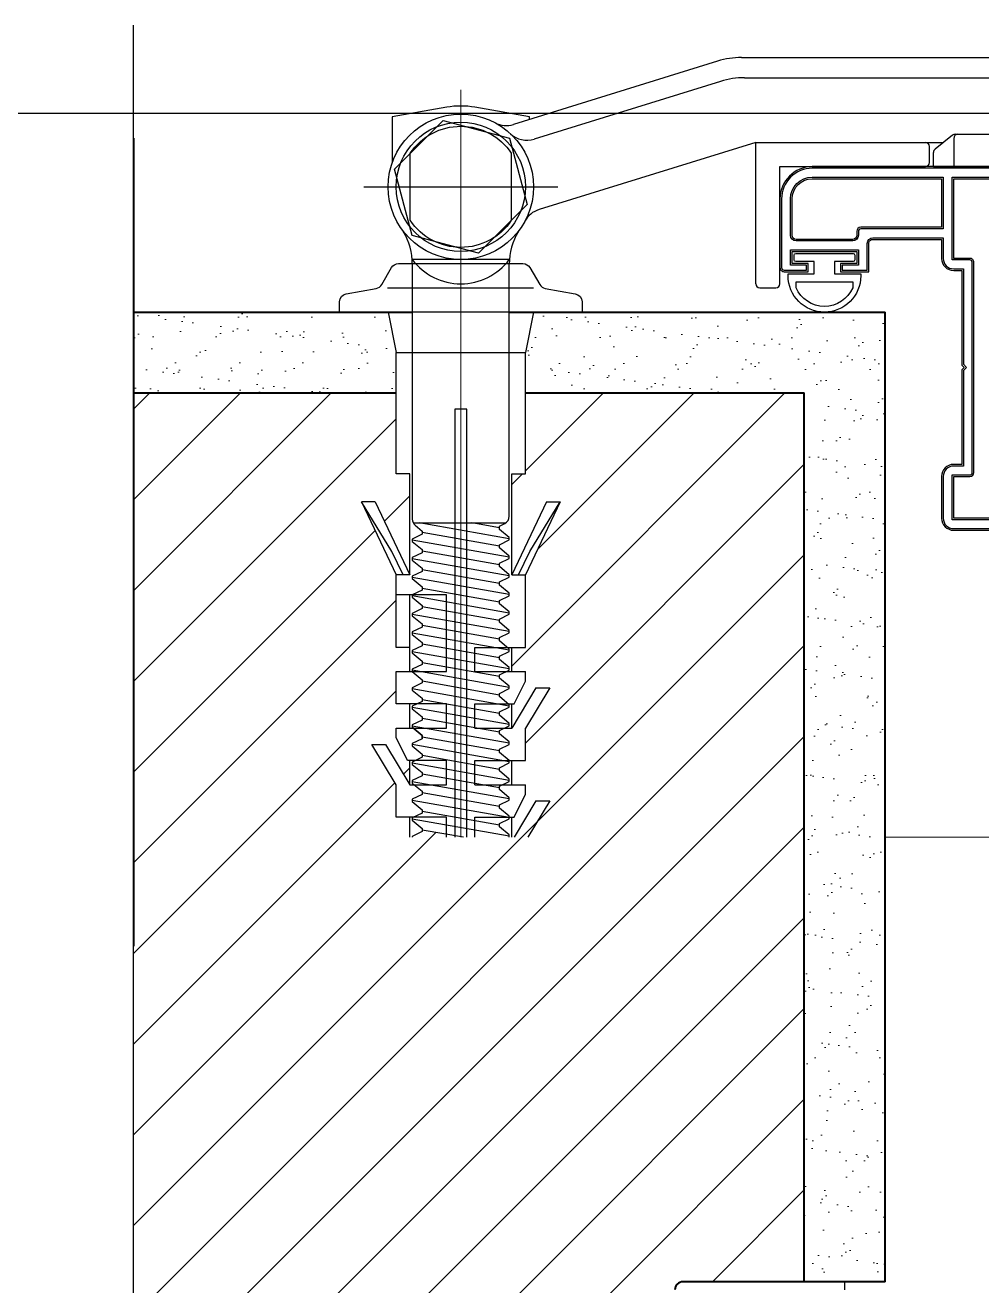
# Model space of a CAD drawing. Header units: millimetres. Extents: x 1251.1 to 1334.1, y 1577.6 to 1641.3.
# Drawn here: x 1303.9722 to 1304.0906, y 1610.6061 to 1610.7621 of the extents above; entities that cross this region are included whole.
import ezdxf

# ---------------------------------------------------------------- set-up
doc = ezdxf.new("R2010")
doc.units = ezdxf.units.MM
doc.linetypes.add('ACAD_ISO02W100', pattern=[15, 12, -3])
doc.linetypes.add('TRATTOPUNTO', pattern=[1, 0.5, -0.25, 0, -0.25])
doc.layers.add('MONTANTI sezioni - windows structure section', color=2, linetype='Continuous')
doc.layers.add('MURATURA', color=140, linetype='Continuous')
for name, color, linetype, lineweight in [('MURATURA sezioni - section wall', 7, 'Continuous', 40), ('PROIEZIONI finissime - fine lines', 251, 'Continuous', 9), ('SEZIONI medie - small section', 2, 'Continuous', 25), ('TRATTEGGIO - hatch', 252, 'Continuous', 20)]:
    doc.layers.add(name, color=color, linetype=linetype, lineweight=lineweight)

msp = doc.modelspace()

# ---------------------------------------------------------------- hatches: boundary and pattern name
at = {"layer": 'TRATTEGGIO - hatch'}
h = msp.add_hatch(dxfattribs=at)
h.set_pattern_fill('AR-SAND', color=256, scale=9.99999999999999e-05, style=0)
h.set_pattern_definition([(142.5, (1310.931133849907, 1610.7522913584), (0.0001600031295984044, 0.004894132373293419), [0, -0.003860799999999998, 0, -0.004317999999999997, 0, -0.004127499999999997]), (172.5, (1310.931133849907, 1610.7522913584), (-0.004495232831380022, 0.007168251005683537), [0, -0.002082799999999999, 0, -0.003479799999999997, 0, -0.001333499999999999]), (212.5, (1310.934258049907, 1610.7522913584), (-0.007909923702414572, 1.43718467854569e-05), [0, -0.001269999999999995, 0, -0.004571999999999983, 0, -0.005968999999999978]), (222.5, (1310.934258049907, 1610.7522913584), (-0.007635564524722966, 0.00222929323257216), [0, -0.0006349999999999995, 0, -0.002997199999999997, 0, -0.003428999999999997])])
h.paths.add_polyline_path([(1304.068590323472, 1610.60662800721), (1304.078590323472, 1610.60662800721), (1304.078590323472, 1610.72662800721), (1304.035090323472, 1610.72662800721), (1304.034090323472, 1610.72162800721), (1304.034090323472, 1610.71662800721), (1304.068590323472, 1610.71662800721)])
h.paths.add_polyline_path([(1303.985590323472, 1610.72662800721), (1303.985590323472, 1610.71662800721), (1304.018090323472, 1610.71662800721), (1304.018090323472, 1610.72162800721), (1304.017090323472, 1610.72662800721), (1304.011090323472, 1610.72662800721)])
h = msp.add_hatch(dxfattribs=at)
h.set_pattern_fill('ANSI31', color=256, scale=0.0025, style=0)
h.set_pattern_definition([(45, (871.5331042500662, 831.5905522722998), (-0.005612660075668221, 0.005612660075668221), [])])
h.paths.add_polyline_path([(1303.985590323472, 1610.474271353462), (1304.015203121813, 1610.474271353462), (1304.023590323472, 1610.528635853954), (1304.052465295812, 1610.528635853954, -0.1952256424290443), (1304.051809140599, 1610.529003704944), (1304.035809140599, 1610.549024337012, -0.1701742515066235), (1304.035590323472, 1610.549648639278), (1304.035590323472, 1610.595659287759, -0.4142135623730951), (1304.036590323472, 1610.596659287759), (1304.052590323472, 1610.596659287759), (1304.052590323472, 1610.60562800721, -0.4142135623730284), (1304.053590323472, 1610.60662800721), (1304.068590323472, 1610.60662800721), (1304.068590323472, 1610.71662800721), (1304.034090323472, 1610.71662800721), (1304.034090323472, 1610.70662800721), (1304.032390323472, 1610.70662800721), (1304.032390323472, 1610.69412800721), (1304.036690323472, 1610.70312800721), (1304.038390323472, 1610.70312800721), (1304.034090323472, 1610.69412800721), (1304.034090323472, 1610.68512800721), (1304.032390323472, 1610.68512800721), (1304.032390323472, 1610.68212800721), (1304.034090323472, 1610.68212800721), (1304.034090323472, 1610.680961340543), (1304.032690323472, 1610.67812800721), (1304.032390323472, 1610.67812800721), (1304.032390323472, 1610.67512800721), (1304.035390323472, 1610.68012800721), (1304.037090323472, 1610.68012800721), (1304.034090323472, 1610.67512800721), (1304.034090323472, 1610.67112800721), (1304.032390323472, 1610.67112800721), (1304.032390323472, 1610.66812800721), (1304.034090323472, 1610.66812800721), (1304.034090323472, 1610.666961340543), (1304.032690323472, 1610.66412800721), (1304.032090323472, 1610.66412800721), (1304.032090323472, 1610.66392800721), (1304.030890323472, 1610.663339599587), (1304.030890323472, 1610.662939599587), (1304.032090323472, 1610.66192800721), (1304.032090323472, 1610.66177800721), (1304.026090323472, 1610.662835969094), (1304.026090323472, 1610.661685969094), (1304.021290323472, 1610.662532338602), (1304.021290323472, 1610.662732338602), (1304.020090323472, 1610.663743930979), (1304.020090323472, 1610.66412800721), (1304.018090323472, 1610.66412800721), (1304.018090323472, 1610.66812800721), (1304.015090323472, 1610.67312800721), (1304.016790323472, 1610.67312800721), (1304.019790323472, 1610.66812800721), (1304.019790323472, 1610.67112800721), (1304.019490323472, 1610.67112800721), (1304.018090323472, 1610.673961340543), (1304.018090323472, 1610.67512800721), (1304.019790323472, 1610.67512800721), (1304.019790323472, 1610.67812800721), (1304.018090323472, 1610.67812800721), (1304.018090323472, 1610.68212800721), (1304.019790323472, 1610.68212800721), (1304.019790323472, 1610.68512800721), (1304.018090323472, 1610.68512800721), (1304.018090323472, 1610.69412800721), (1304.013790323472, 1610.70312800721), (1304.015490323472, 1610.70312800721), (1304.019790323472, 1610.69412800721), (1304.019790323472, 1610.70662800721), (1304.018090323472, 1610.70662800721), (1304.018090323472, 1610.71662800721), (1303.985590323472, 1610.71662800721)])

# ---------------------------------------------------------------- linework, layer by layer
at = {"layer": 'MONTANTI sezioni - windows structure section'}
for p, q in [((1304.060826295442, 1610.75812800721), (1304.125590323472, 1610.75812800721)), ((1304.057864718518, 1610.757679397796), (1304.032622512982, 1610.74985260726)), ((1304.058243409858, 1610.755179397796), (1304.035175633892, 1610.748026827456)), ((1304.061204986783, 1610.75562800721), (1304.114590323472, 1610.75562800721)), ((1304.024353841695, 1610.75197608474), (1304.017590323472, 1610.750783493993)), ((1304.034590323472, 1610.750783493993), (1304.027826805249, 1610.75197608474)), ((1304.017590323472, 1610.750783493993), (1304.017590323472, 1610.745086047101)), ((1304.034590323472, 1610.75046276157), (1304.034590323472, 1610.750783493993)), ((1304.086953366478, 1610.748518441615), (1304.084777975948, 1610.746778129191)), ((1304.086953366478, 1610.748518441615), (1304.084777975948, 1610.746778129191)), ((1304.087265714002, 1610.74862800721), (1304.106914932942, 1610.74862800721)), ((1304.062590323472, 1610.74762800721), (1304.035771953982, 1610.739312499271)), ((1304.062590323472, 1610.74762800721), (1304.085840323472, 1610.74762800721)), ((1304.062590323472, 1610.73012800721), (1304.062590323472, 1610.74762800721)), ((1304.084090323472, 1610.74512800721), (1304.084090323472, 1610.74712800721)), ((1304.084090323472, 1610.74512800721), (1304.084090323472, 1610.74712800721)), ((1304.087090323472, 1610.74812800721), (1304.087090323472, 1610.74462800721)), ((1304.087090323472, 1610.74812800721), (1304.087090323472, 1610.74462800721)), ((1304.084590323472, 1610.74462800721), (1304.084590323472, 1610.746387694786)), ((1304.084590323472, 1610.74462800721), (1304.084590323472, 1610.746387694786)), ((1304.065590323472, 1610.74462800721), (1304.083590323472, 1610.74462800721)), ((1304.065590323472, 1610.73012800721), (1304.065590323472, 1610.74462800721)), ((1304.084590323472, 1610.74462800721), (1304.109590323472, 1610.74462800721)), ((1304.014090323472, 1610.74212800721), (1304.038090323472, 1610.74212800721)), ((1304.032090323472, 1610.73312800721), (1304.020090323472, 1610.73312800721)), ((1304.032090323472, 1610.73312800721), (1304.020090323472, 1610.73312800721)), ((1304.020090323472, 1610.732540225192), (1304.020090323472, 1610.701008851048)), ((1304.020090323472, 1610.732540225192), (1304.020090323472, 1610.701008851048)), ((1304.032090323472, 1610.701351414806), (1304.032090323472, 1610.732540225192)), ((1304.032090323472, 1610.701351414806), (1304.032090323472, 1610.732540225192)), ((1304.017026093661, 1610.72962800721), (1304.035102519952, 1610.72962800721)), ((1304.017026093661, 1610.72962800721), (1304.035102519952, 1610.72962800721)), ((1304.063090323472, 1610.72962800721), (1304.065090323472, 1610.72962800721)), ((1304.063090323472, 1610.72962800721), (1304.065090323472, 1610.72962800721)), ((1304.017090323472, 1610.72662800721), (1304.018090323472, 1610.72162800721)), ((1304.017090323472, 1610.72662800721), (1304.018090323472, 1610.72162800721)), ((1304.032090323472, 1610.72662800721), (1304.078590323472, 1610.72662800721)), ((1304.035090323472, 1610.72662800721), (1304.034090323472, 1610.72162800721)), ((1304.035090323472, 1610.72662800721), (1304.034090323472, 1610.72162800721)), ((1304.078590323472, 1610.66162800721), (1304.078590323472, 1610.72662800721)), ((1304.018090323472, 1610.72162800721), (1304.034090323472, 1610.72162800721)), ((1304.018090323472, 1610.70662800721), (1304.018090323472, 1610.72162800721)), ((1304.018090323472, 1610.72162800721), (1304.034090323472, 1610.72162800721)), ((1304.018090323472, 1610.70662800721), (1304.018090323472, 1610.72162800721)), ((1304.034090323472, 1610.70662800721), (1304.034090323472, 1610.72162800721)), ((1304.034090323472, 1610.70662800721), (1304.034090323472, 1610.72162800721)), ((1304.034090323472, 1610.71662800721), (1304.068590323472, 1610.71662800721)), ((1304.068590323472, 1610.66162800721), (1304.068590323472, 1610.71662800721)), ((1304.025340323472, 1610.71462800721), (1304.025340323472, 1610.66162800721)), ((1304.025340323472, 1610.71462800721), (1304.025340323472, 1610.66162800721)), ((1304.026840323472, 1610.71462800721), (1304.025340323472, 1610.71462800721)), ((1304.026840323472, 1610.71462800721), (1304.025340323472, 1610.71462800721)), ((1304.026840323472, 1610.66162800721), (1304.026840323472, 1610.71462800721)), ((1304.026840323472, 1610.66162800721), (1304.026840323472, 1610.71462800721)), ((1304.019790323472, 1610.70662800721), (1304.018090323472, 1610.70662800721)), ((1304.019790323472, 1610.70662800721), (1304.018090323472, 1610.70662800721)), ((1304.019790323472, 1610.69412800721), (1304.019790323472, 1610.70662800721)), ((1304.019790323472, 1610.69412800721), (1304.019790323472, 1610.70662800721)), ((1304.032390323472, 1610.69412800721), (1304.032390323472, 1610.70662800721)), ((1304.032390323472, 1610.70662800721), (1304.034090323472, 1610.70662800721)), ((1304.032390323472, 1610.70662800721), (1304.034090323472, 1610.70662800721)), ((1304.032390323472, 1610.69412800721), (1304.032390323472, 1610.70662800721)), ((1304.017566878242, 1610.697002660018), (1304.013790323472, 1610.70312800721)), ((1304.015490323472, 1610.70312800721), (1304.013790323472, 1610.70312800721)), ((1304.013790323472, 1610.70312800721), (1304.018090323472, 1610.69412800721)), ((1304.017566878242, 1610.697002660018), (1304.013790323472, 1610.70312800721)), ((1304.013790323472, 1610.70312800721), (1304.018090323472, 1610.69412800721)), ((1304.015490323472, 1610.70312800721), (1304.013790323472, 1610.70312800721)), ((1304.015490323472, 1610.70312800721), (1304.019790323472, 1610.69412800721)), ((1304.015490323472, 1610.70312800721), (1304.019790323472, 1610.69412800721)), ((1304.036690323472, 1610.70312800721), (1304.032390323472, 1610.69412800721)), ((1304.036690323472, 1610.70312800721), (1304.032390323472, 1610.69412800721)), ((1304.038390323472, 1610.70312800721), (1304.034090323472, 1610.69412800721)), ((1304.038390323472, 1610.70312800721), (1304.034090323472, 1610.69412800721)), ((1304.034613768703, 1610.697002660018), (1304.038390323472, 1610.70312800721)), ((1304.034613768703, 1610.697002660018), (1304.038390323472, 1610.70312800721)), ((1304.036690323472, 1610.70312800721), (1304.038390323472, 1610.70312800721)), ((1304.036690323472, 1610.70312800721), (1304.038390323472, 1610.70312800721)), ((1304.020204970814, 1610.700543930978), (1304.031680213181, 1610.700543930978)), ((1304.020204970814, 1610.700543930978), (1304.031680213181, 1610.700543930978)), ((1304.020445790399, 1610.700244274618), (1304.021290323472, 1610.699532338602)), ((1304.020445790399, 1610.700244274618), (1304.021290323472, 1610.699532338602)), ((1304.032090323472, 1610.69857800721), (1304.020941015745, 1610.700543930978)), ((1304.032090323472, 1610.69857800721), (1304.020941015745, 1610.700543930978)), ((1304.030890323472, 1610.699939599587), (1304.027462989838, 1610.700543930978)), ((1304.030890323472, 1610.699939599587), (1304.027462989838, 1610.700543930978)), ((1304.030890323472, 1610.700139599587), (1304.031530584646, 1610.70045354505)), ((1304.030890323472, 1610.700139599587), (1304.031530584646, 1610.70045354505)), ((1304.030890323472, 1610.699739599587), (1304.030890323472, 1610.700139599587)), ((1304.030890323472, 1610.699739599587), (1304.030890323472, 1610.700139599587)), ((1304.021290323472, 1610.699132338602), (1304.020090323472, 1610.698543930979)), ((1304.021290323472, 1610.699132338602), (1304.020090323472, 1610.698543930979)), ((1304.020090323472, 1610.698543930979), (1304.020090323472, 1610.698243930978)), ((1304.020090323472, 1610.698543930979), (1304.020090323472, 1610.698243930978)), ((1304.021290323472, 1610.699532338602), (1304.021290323472, 1610.699132338602)), ((1304.021290323472, 1610.699532338602), (1304.021290323472, 1610.699132338602)), ((1304.030890323472, 1610.697639599587), (1304.021290323472, 1610.699332338602)), ((1304.030890323472, 1610.697639599587), (1304.021290323472, 1610.699332338602)), ((1304.032090323472, 1610.69872800721), (1304.030890323472, 1610.699739599587)), ((1304.032090323472, 1610.69872800721), (1304.030890323472, 1610.699739599587)), ((1304.032090323472, 1610.69842800721), (1304.032090323472, 1610.69872800721)), ((1304.032090323472, 1610.69842800721), (1304.032090323472, 1610.69872800721)), ((1304.018940323472, 1610.69412800721), (1304.017566878242, 1610.697002660018)), ((1304.018940323472, 1610.69412800721), (1304.017566878242, 1610.697002660018)), ((1304.032090323472, 1610.69627800721), (1304.020090323472, 1610.698393930979)), ((1304.032090323472, 1610.69627800721), (1304.020090323472, 1610.698393930979)), ((1304.020090323472, 1610.698243930978), (1304.021290323472, 1610.697232338602)), ((1304.020090323472, 1610.698243930978), (1304.021290323472, 1610.697232338602)), ((1304.021290323472, 1610.697232338602), (1304.021290323472, 1610.696832338602)), ((1304.021290323472, 1610.697232338602), (1304.021290323472, 1610.696832338602)), ((1304.030890323472, 1610.695339599587), (1304.021290323472, 1610.697032338602)), ((1304.030890323472, 1610.695339599587), (1304.021290323472, 1610.697032338602)), ((1304.030890323472, 1610.697839599587), (1304.032090323472, 1610.69842800721)), ((1304.030890323472, 1610.697839599587), (1304.032090323472, 1610.69842800721)), ((1304.030890323472, 1610.697439599587), (1304.030890323472, 1610.697839599587)), ((1304.030890323472, 1610.697439599587), (1304.030890323472, 1610.697839599587)), ((1304.032090323472, 1610.69642800721), (1304.030890323472, 1610.697439599587)), ((1304.032090323472, 1610.69642800721), (1304.030890323472, 1610.697439599587)), ((1304.033240323472, 1610.69412800721), (1304.034613768703, 1610.697002660018)), ((1304.033240323472, 1610.69412800721), (1304.034613768703, 1610.697002660018)), ((1304.021290323472, 1610.696832338602), (1304.020090323472, 1610.696243930978)), ((1304.021290323472, 1610.696832338602), (1304.020090323472, 1610.696243930978)), ((1304.020090323472, 1610.696243930978), (1304.020090323472, 1610.695943930979)), ((1304.020090323472, 1610.696243930978), (1304.020090323472, 1610.695943930979)), ((1304.032090323472, 1610.69397800721), (1304.020090323472, 1610.696093930979)), ((1304.032090323472, 1610.69397800721), (1304.020090323472, 1610.696093930979)), ((1304.020090323472, 1610.695943930979), (1304.021290323472, 1610.694932338602)), ((1304.020090323472, 1610.695943930979), (1304.021290323472, 1610.694932338602)), ((1304.030890323472, 1610.695539599587), (1304.032090323472, 1610.69612800721)), ((1304.030890323472, 1610.695539599587), (1304.032090323472, 1610.69612800721)), ((1304.030890323472, 1610.695139599587), (1304.030890323472, 1610.695539599587)), ((1304.030890323472, 1610.695139599587), (1304.030890323472, 1610.695539599587)), ((1304.032090323472, 1610.69612800721), (1304.032090323472, 1610.69642800721)), ((1304.032090323472, 1610.69612800721), (1304.032090323472, 1610.69642800721)), ((1304.018090323472, 1610.68512800721), (1304.018090323472, 1610.69412800721)), ((1304.018090323472, 1610.68512800721), (1304.018090323472, 1610.69412800721)), ((1304.019790323472, 1610.69412800721), (1304.018090323472, 1610.69412800721)), ((1304.019790323472, 1610.69412800721), (1304.018090323472, 1610.69412800721)), ((1304.021290323472, 1610.694532338602), (1304.020090323472, 1610.693943930979)), ((1304.021290323472, 1610.694532338602), (1304.020090323472, 1610.693943930979)), ((1304.020090323472, 1610.693943930979), (1304.020090323472, 1610.693643930979)), ((1304.020090323472, 1610.693943930979), (1304.020090323472, 1610.693643930979)), ((1304.032090323472, 1610.69167800721), (1304.020090323472, 1610.693793930978)), ((1304.032090323472, 1610.69167800721), (1304.020090323472, 1610.693793930978)), ((1304.021290323472, 1610.694932338602), (1304.021290323472, 1610.694532338602)), ((1304.021290323472, 1610.694932338602), (1304.021290323472, 1610.694532338602)), ((1304.030890323472, 1610.693039599587), (1304.021290323472, 1610.694732338602)), ((1304.030890323472, 1610.693039599587), (1304.021290323472, 1610.694732338602)), ((1304.032090323472, 1610.69412800721), (1304.030890323472, 1610.695139599587)), ((1304.032090323472, 1610.69412800721), (1304.030890323472, 1610.695139599587)), ((1304.030890323472, 1610.693239599587), (1304.032090323472, 1610.69382800721)), ((1304.030890323472, 1610.693239599587), (1304.032090323472, 1610.69382800721)), ((1304.032090323472, 1610.69382800721), (1304.032090323472, 1610.69412800721)), ((1304.032090323472, 1610.69382800721), (1304.032090323472, 1610.69412800721)), ((1304.032390323472, 1610.69412800721), (1304.034090323472, 1610.69412800721)), ((1304.032390323472, 1610.69412800721), (1304.034090323472, 1610.69412800721)), ((1304.034090323472, 1610.68512800721), (1304.034090323472, 1610.69412800721)), ((1304.034090323472, 1610.68512800721), (1304.034090323472, 1610.69412800721)), ((1304.020090323472, 1610.693643930979), (1304.021290323472, 1610.692632338602)), ((1304.020090323472, 1610.693643930979), (1304.021290323472, 1610.692632338602)), ((1304.021290323472, 1610.692232338602), (1304.020090323472, 1610.691643930979)), ((1304.021290323472, 1610.692232338602), (1304.020090323472, 1610.691643930979)), ((1304.021290323472, 1610.692632338602), (1304.021290323472, 1610.692232338602)), ((1304.021290323472, 1610.692632338602), (1304.021290323472, 1610.692232338602)), ((1304.030890323472, 1610.690739599587), (1304.021290323472, 1610.692432338602)), ((1304.030890323472, 1610.690739599587), (1304.021290323472, 1610.692432338602)), ((1304.030890323472, 1610.692839599587), (1304.030890323472, 1610.693239599587)), ((1304.030890323472, 1610.692839599587), (1304.030890323472, 1610.693239599587)), ((1304.032090323472, 1610.69182800721), (1304.030890323472, 1610.692839599587)), ((1304.032090323472, 1610.69182800721), (1304.030890323472, 1610.692839599587)), ((1304.024340323472, 1610.69162800721), (1304.018090323472, 1610.69162800721)), ((1304.024340323472, 1610.69162800721), (1304.018090323472, 1610.69162800721)), ((1304.019790323472, 1610.68212800721), (1304.019790323472, 1610.69162800721)), ((1304.019790323472, 1610.68212800721), (1304.019790323472, 1610.69162800721)), ((1304.020090323472, 1610.691643930979), (1304.020090323472, 1610.691343930979)), ((1304.020090323472, 1610.691643930979), (1304.020090323472, 1610.691343930979)), ((1304.032090323472, 1610.68937800721), (1304.020090323472, 1610.691493930979)), ((1304.032090323472, 1610.68937800721), (1304.020090323472, 1610.691493930979)), ((1304.020090323472, 1610.691343930979), (1304.021290323472, 1610.690332338602)), ((1304.020090323472, 1610.691343930979), (1304.021290323472, 1610.690332338602)), ((1304.024340323472, 1610.68212800721), (1304.024340323472, 1610.69162800721)), ((1304.024340323472, 1610.68212800721), (1304.024340323472, 1610.69162800721)), ((1304.030890323472, 1610.690939599587), (1304.032090323472, 1610.69152800721)), ((1304.030890323472, 1610.690939599587), (1304.032090323472, 1610.69152800721)), ((1304.030890323472, 1610.690539599587), (1304.030890323472, 1610.690939599587)), ((1304.030890323472, 1610.690539599587), (1304.030890323472, 1610.690939599587)), ((1304.032090323472, 1610.69152800721), (1304.032090323472, 1610.69182800721)), ((1304.032090323472, 1610.69152800721), (1304.032090323472, 1610.69182800721)), ((1304.021290323472, 1610.689932338602), (1304.020090323472, 1610.689343930979)), ((1304.021290323472, 1610.689932338602), (1304.020090323472, 1610.689343930979)), ((1304.020090323472, 1610.689343930979), (1304.020090323472, 1610.689043930978)), ((1304.020090323472, 1610.689343930979), (1304.020090323472, 1610.689043930978)), ((1304.032090323472, 1610.68707800721), (1304.020090323472, 1610.689193930979)), ((1304.032090323472, 1610.68707800721), (1304.020090323472, 1610.689193930979)), ((1304.021290323472, 1610.690332338602), (1304.021290323472, 1610.689932338602)), ((1304.021290323472, 1610.690332338602), (1304.021290323472, 1610.689932338602)), ((1304.030890323472, 1610.688439599587), (1304.021290323472, 1610.690132338602)), ((1304.030890323472, 1610.688439599587), (1304.021290323472, 1610.690132338602)), ((1304.032090323472, 1610.68952800721), (1304.030890323472, 1610.690539599587)), ((1304.032090323472, 1610.68952800721), (1304.030890323472, 1610.690539599587)), ((1304.030890323472, 1610.688639599587), (1304.032090323472, 1610.68922800721)), ((1304.030890323472, 1610.688639599587), (1304.032090323472, 1610.68922800721)), ((1304.032090323472, 1610.68922800721), (1304.032090323472, 1610.68952800721)), ((1304.032090323472, 1610.68922800721), (1304.032090323472, 1610.68952800721)), ((1304.020090323472, 1610.689043930978), (1304.021290323472, 1610.688032338602)), ((1304.020090323472, 1610.689043930978), (1304.021290323472, 1610.688032338602)), ((1304.021290323472, 1610.687632338602), (1304.020090323472, 1610.687043930978)), ((1304.021290323472, 1610.687632338602), (1304.020090323472, 1610.687043930978)), ((1304.021290323472, 1610.688032338602), (1304.021290323472, 1610.687632338602)), ((1304.021290323472, 1610.688032338602), (1304.021290323472, 1610.687632338602)), ((1304.030890323472, 1610.686139599587), (1304.021290323472, 1610.687832338602)), ((1304.030890323472, 1610.686139599587), (1304.021290323472, 1610.687832338602)), ((1304.030890323472, 1610.688239599587), (1304.030890323472, 1610.688639599587)), ((1304.030890323472, 1610.688239599587), (1304.030890323472, 1610.688639599587)), ((1304.032090323472, 1610.68722800721), (1304.030890323472, 1610.688239599587)), ((1304.032090323472, 1610.68722800721), (1304.030890323472, 1610.688239599587)), ((1304.020090323472, 1610.687043930978), (1304.020090323472, 1610.686743930979)), ((1304.020090323472, 1610.687043930978), (1304.020090323472, 1610.686743930979)), ((1304.032090323472, 1610.68477800721), (1304.020090323472, 1610.686893930979)), ((1304.032090323472, 1610.68477800721), (1304.020090323472, 1610.686893930979)), ((1304.020090323472, 1610.686743930979), (1304.021290323472, 1610.685732338602)), ((1304.020090323472, 1610.686743930979), (1304.021290323472, 1610.685732338602)), ((1304.030890323472, 1610.686339599587), (1304.032090323472, 1610.68692800721)), ((1304.030890323472, 1610.686339599587), (1304.032090323472, 1610.68692800721)), ((1304.030890323472, 1610.685939599587), (1304.030890323472, 1610.686339599587)), ((1304.030890323472, 1610.685939599587), (1304.030890323472, 1610.686339599587)), ((1304.032090323472, 1610.68692800721), (1304.032090323472, 1610.68722800721)), ((1304.032090323472, 1610.68692800721), (1304.032090323472, 1610.68722800721)), ((1304.019790323472, 1610.68512800721), (1304.018090323472, 1610.68512800721)), ((1304.019790323472, 1610.68512800721), (1304.018090323472, 1610.68512800721)), ((1304.021290323472, 1610.685332338602), (1304.020090323472, 1610.684743930979)), ((1304.021290323472, 1610.685332338602), (1304.020090323472, 1610.684743930979)), ((1304.020090323472, 1610.684743930979), (1304.020090323472, 1610.684443930979)), ((1304.020090323472, 1610.684743930979), (1304.020090323472, 1610.684443930979)), ((1304.032090323472, 1610.68247800721), (1304.020090323472, 1610.684593930979)), ((1304.032090323472, 1610.68247800721), (1304.020090323472, 1610.684593930979)), ((1304.020090323472, 1610.684443930979), (1304.021290323472, 1610.683432338602)), ((1304.020090323472, 1610.684443930979), (1304.021290323472, 1610.683432338602)), ((1304.021290323472, 1610.685732338602), (1304.021290323472, 1610.685332338602)), ((1304.021290323472, 1610.685732338602), (1304.021290323472, 1610.685332338602)), ((1304.030890323472, 1610.683839599587), (1304.021290323472, 1610.685532338602)), ((1304.030890323472, 1610.683839599587), (1304.021290323472, 1610.685532338602)), ((1304.027840323472, 1610.68212800721), (1304.027840323472, 1610.68512800721)), ((1304.027840323472, 1610.68512800721), (1304.034090323472, 1610.68512800721)), ((1304.027840323472, 1610.68512800721), (1304.034090323472, 1610.68512800721)), ((1304.027840323472, 1610.68212800721), (1304.027840323472, 1610.68512800721)), ((1304.032090323472, 1610.68492800721), (1304.030890323472, 1610.685939599587)), ((1304.032090323472, 1610.68492800721), (1304.030890323472, 1610.685939599587)), ((1304.030890323472, 1610.684039599587), (1304.032090323472, 1610.68462800721)), ((1304.030890323472, 1610.684039599587), (1304.032090323472, 1610.68462800721)), ((1304.032090323472, 1610.68462800721), (1304.032090323472, 1610.68492800721)), ((1304.032090323472, 1610.68462800721), (1304.032090323472, 1610.68492800721)), ((1304.032390323472, 1610.68212800721), (1304.032390323472, 1610.68512800721)), ((1304.032390323472, 1610.68212800721), (1304.032390323472, 1610.68512800721)), ((1304.021290323472, 1610.683032338602), (1304.020090323472, 1610.682443930979)), ((1304.021290323472, 1610.683032338602), (1304.020090323472, 1610.682443930979)), ((1304.021290323472, 1610.683432338602), (1304.021290323472, 1610.683032338602)), ((1304.021290323472, 1610.683432338602), (1304.021290323472, 1610.683032338602)), ((1304.030890323472, 1610.681539599587), (1304.021290323472, 1610.683232338602)), ((1304.030890323472, 1610.681539599587), (1304.021290323472, 1610.683232338602)), ((1304.030890323472, 1610.683639599587), (1304.030890323472, 1610.684039599587)), ((1304.030890323472, 1610.683639599587), (1304.030890323472, 1610.684039599587)), ((1304.032090323472, 1610.68262800721), (1304.030890323472, 1610.683639599587)), ((1304.032090323472, 1610.68262800721), (1304.030890323472, 1610.683639599587)), ((1304.018090323472, 1610.68212800721), (1304.024340323472, 1610.68212800721)), ((1304.018090323472, 1610.67812800721), (1304.018090323472, 1610.68212800721)), ((1304.018090323472, 1610.67812800721), (1304.018090323472, 1610.68212800721)), ((1304.018090323472, 1610.68212800721), (1304.024340323472, 1610.68212800721)), ((1304.020090323472, 1610.682443930979), (1304.020090323472, 1610.682143930979)), ((1304.020090323472, 1610.682443930979), (1304.020090323472, 1610.682143930979)), ((1304.032090323472, 1610.68017800721), (1304.020090323472, 1610.682293930978)), ((1304.032090323472, 1610.68017800721), (1304.020090323472, 1610.682293930978)), ((1304.020090323472, 1610.682143930979), (1304.021290323472, 1610.681132338602)), ((1304.020090323472, 1610.682143930979), (1304.021290323472, 1610.681132338602)), ((1304.027840323472, 1610.68212800721), (1304.034090323472, 1610.68212800721)), ((1304.027840323472, 1610.68212800721), (1304.034090323472, 1610.68212800721)), ((1304.030890323472, 1610.681739599587), (1304.032090323472, 1610.68232800721)), ((1304.030890323472, 1610.681739599587), (1304.032090323472, 1610.68232800721)), ((1304.030890323472, 1610.681339599587), (1304.030890323472, 1610.681739599587)), ((1304.030890323472, 1610.681339599587), (1304.030890323472, 1610.681739599587)), ((1304.032090323472, 1610.68032800721), (1304.030890323472, 1610.681339599587)), ((1304.032090323472, 1610.68032800721), (1304.030890323472, 1610.681339599587)), ((1304.032090323472, 1610.68232800721), (1304.032090323472, 1610.68262800721)), ((1304.032090323472, 1610.68232800721), (1304.032090323472, 1610.68262800721)), ((1304.034090323472, 1610.680961340543), (1304.034090323472, 1610.68212800721)), ((1304.034090323472, 1610.680961340543), (1304.034090323472, 1610.68212800721)), ((1304.021290323472, 1610.680732338602), (1304.020090323472, 1610.680143930979)), ((1304.021290323472, 1610.680732338602), (1304.020090323472, 1610.680143930979)), ((1304.020090323472, 1610.680143930979), (1304.020090323472, 1610.679843930978)), ((1304.020090323472, 1610.680143930979), (1304.020090323472, 1610.679843930978)), ((1304.032090323472, 1610.67787800721), (1304.020090323472, 1610.679993930979)), ((1304.032090323472, 1610.67787800721), (1304.020090323472, 1610.679993930979)), ((1304.020090323472, 1610.679843930978), (1304.021290323472, 1610.678832338602)), ((1304.020090323472, 1610.679843930978), (1304.021290323472, 1610.678832338602)), ((1304.021290323472, 1610.681132338602), (1304.021290323472, 1610.680732338602)), ((1304.021290323472, 1610.681132338602), (1304.021290323472, 1610.680732338602)), ((1304.030890323472, 1610.679239599587), (1304.021290323472, 1610.680932338602)), ((1304.030890323472, 1610.679239599587), (1304.021290323472, 1610.680932338602)), ((1304.030890323472, 1610.679439599587), (1304.032090323472, 1610.68002800721)), ((1304.030890323472, 1610.679439599587), (1304.032090323472, 1610.68002800721)), ((1304.032090323472, 1610.68002800721), (1304.032090323472, 1610.68032800721)), ((1304.032090323472, 1610.68002800721), (1304.032090323472, 1610.68032800721)), ((1304.035390323472, 1610.68012800721), (1304.032390323472, 1610.67512800721)), ((1304.035390323472, 1610.68012800721), (1304.032390323472, 1610.67512800721)), ((1304.032690323472, 1610.67812800721), (1304.034090323472, 1610.680961340543)), ((1304.032690323472, 1610.67812800721), (1304.034090323472, 1610.680961340543)), ((1304.037090323472, 1610.68012800721), (1304.034090323472, 1610.67512800721)), ((1304.037090323472, 1610.68012800721), (1304.034090323472, 1610.67512800721)), ((1304.035390323472, 1610.68012800721), (1304.037090323472, 1610.68012800721)), ((1304.035390323472, 1610.68012800721), (1304.037090323472, 1610.68012800721)), ((1304.021290323472, 1610.678432338602), (1304.020090323472, 1610.677843930978)), ((1304.021290323472, 1610.678432338602), (1304.020090323472, 1610.677843930978)), ((1304.021290323472, 1610.678832338602), (1304.021290323472, 1610.678432338602)), ((1304.021290323472, 1610.678832338602), (1304.021290323472, 1610.678432338602)), ((1304.030890323472, 1610.676939599587), (1304.021290323472, 1610.678632338602)), ((1304.030890323472, 1610.676939599587), (1304.021290323472, 1610.678632338602)), ((1304.030890323472, 1610.679039599587), (1304.030890323472, 1610.679439599587)), ((1304.030890323472, 1610.679039599587), (1304.030890323472, 1610.679439599587)), ((1304.032090323472, 1610.67802800721), (1304.030890323472, 1610.679039599587)), ((1304.032090323472, 1610.67802800721), (1304.030890323472, 1610.679039599587)), ((1304.024340323472, 1610.67812800721), (1304.018090323472, 1610.67812800721)), ((1304.024340323472, 1610.67812800721), (1304.018090323472, 1610.67812800721)), ((1304.019790323472, 1610.67512800721), (1304.019790323472, 1610.67812800721)), ((1304.019790323472, 1610.67512800721), (1304.019790323472, 1610.67812800721)), ((1304.020090323472, 1610.677843930978), (1304.020090323472, 1610.677543930979)), ((1304.020090323472, 1610.677843930978), (1304.020090323472, 1610.677543930979)), ((1304.032090323472, 1610.67557800721), (1304.020090323472, 1610.677693930979)), ((1304.032090323472, 1610.67557800721), (1304.020090323472, 1610.677693930979)), ((1304.020090323472, 1610.677543930979), (1304.021290323472, 1610.676532338602)), ((1304.020090323472, 1610.677543930979), (1304.021290323472, 1610.676532338602)), ((1304.024340323472, 1610.67512800721), (1304.024340323472, 1610.67812800721)), ((1304.024340323472, 1610.67512800721), (1304.024340323472, 1610.67812800721)), ((1304.027840323472, 1610.67512800721), (1304.027840323472, 1610.67812800721)), ((1304.027840323472, 1610.67812800721), (1304.032690323472, 1610.67812800721)), ((1304.027840323472, 1610.67812800721), (1304.032690323472, 1610.67812800721)), ((1304.027840323472, 1610.67512800721), (1304.027840323472, 1610.67812800721)), ((1304.030890323472, 1610.677139599587), (1304.032090323472, 1610.67772800721)), ((1304.030890323472, 1610.677139599587), (1304.032090323472, 1610.67772800721)), ((1304.030890323472, 1610.676739599587), (1304.030890323472, 1610.677139599587)), ((1304.030890323472, 1610.676739599587), (1304.030890323472, 1610.677139599587)), ((1304.032090323472, 1610.67572800721), (1304.030890323472, 1610.676739599587)), ((1304.032090323472, 1610.67572800721), (1304.030890323472, 1610.676739599587)), ((1304.032090323472, 1610.67772800721), (1304.032090323472, 1610.67802800721)), ((1304.032090323472, 1610.67772800721), (1304.032090323472, 1610.67802800721)), ((1304.032390323472, 1610.67512800721), (1304.032390323472, 1610.67812800721)), ((1304.032390323472, 1610.67512800721), (1304.032390323472, 1610.67812800721)), ((1304.018090323472, 1610.67512800721), (1304.024340323472, 1610.67512800721)), ((1304.018090323472, 1610.673961340543), (1304.018090323472, 1610.67512800721)), ((1304.018090323472, 1610.673961340543), (1304.018090323472, 1610.67512800721)), ((1304.018090323472, 1610.67512800721), (1304.024340323472, 1610.67512800721)), ((1304.021290323472, 1610.676132338602), (1304.020090323472, 1610.675543930978)), ((1304.021290323472, 1610.676132338602), (1304.020090323472, 1610.675543930978)), ((1304.020090323472, 1610.675543930978), (1304.020090323472, 1610.675243930979)), ((1304.020090323472, 1610.675543930978), (1304.020090323472, 1610.675243930979)), ((1304.032090323472, 1610.67327800721), (1304.020090323472, 1610.675393930979)), ((1304.032090323472, 1610.67327800721), (1304.020090323472, 1610.675393930979)), ((1304.020090323472, 1610.675243930979), (1304.021290323472, 1610.674232338602)), ((1304.021290323472, 1610.674232338602), (1304.020090323472, 1610.675243930979)), ((1304.021290323472, 1610.674232338602), (1304.020090323472, 1610.675243930979)), ((1304.020090323472, 1610.675243930979), (1304.021290323472, 1610.674232338602)), ((1304.021290323472, 1610.676532338602), (1304.021290323472, 1610.676132338602)), ((1304.021290323472, 1610.676532338602), (1304.021290323472, 1610.676132338602)), ((1304.030890323472, 1610.674639599587), (1304.021290323472, 1610.676332338602)), ((1304.030890323472, 1610.674639599587), (1304.021290323472, 1610.676332338602)), ((1304.027840323472, 1610.67512800721), (1304.032390323472, 1610.67512800721)), ((1304.027840323472, 1610.67512800721), (1304.032390323472, 1610.67512800721)), ((1304.030890323472, 1610.674839599587), (1304.032090323472, 1610.67542800721)), ((1304.030890323472, 1610.674839599587), (1304.032090323472, 1610.67542800721)), ((1304.032090323472, 1610.67542800721), (1304.032090323472, 1610.67572800721)), ((1304.032090323472, 1610.67542800721), (1304.032090323472, 1610.67572800721)), ((1304.034090323472, 1610.67112800721), (1304.034090323472, 1610.67512800721)), ((1304.034090323472, 1610.67112800721), (1304.034090323472, 1610.67512800721)), ((1304.019490323472, 1610.67112800721), (1304.018090323472, 1610.673961340543)), ((1304.019490323472, 1610.67112800721), (1304.018090323472, 1610.673961340543)), ((1304.021290323472, 1610.673832338602), (1304.020090323472, 1610.673243930979)), ((1304.021290323472, 1610.673832338602), (1304.020090323472, 1610.673243930979)), ((1304.021290323472, 1610.674232338602), (1304.021290323472, 1610.673832338602)), ((1304.021290323472, 1610.673832338602), (1304.021290323472, 1610.674232338602)), ((1304.021290323472, 1610.673832338602), (1304.021290323472, 1610.674232338602)), ((1304.021290323472, 1610.674232338602), (1304.021290323472, 1610.673832338602)), ((1304.030890323472, 1610.672339599587), (1304.021290323472, 1610.674032338602)), ((1304.030890323472, 1610.672339599587), (1304.021290323472, 1610.674032338602)), ((1304.030890323472, 1610.674439599587), (1304.030890323472, 1610.674839599587)), ((1304.030890323472, 1610.674439599587), (1304.030890323472, 1610.674839599587)), ((1304.032090323472, 1610.67342800721), (1304.030890323472, 1610.674439599587)), ((1304.032090323472, 1610.67342800721), (1304.030890323472, 1610.674439599587)), ((1304.015090323472, 1610.67312800721), (1304.016790323472, 1610.67312800721)), ((1304.018090323472, 1610.66812800721), (1304.015090323472, 1610.67312800721)), ((1304.018090323472, 1610.66812800721), (1304.015090323472, 1610.67312800721)), ((1304.015090323472, 1610.67312800721), (1304.016790323472, 1610.67312800721)), ((1304.016790323472, 1610.67312800721), (1304.019790323472, 1610.66812800721)), ((1304.016790323472, 1610.67312800721), (1304.019790323472, 1610.66812800721)), ((1304.020090323472, 1610.673243930979), (1304.020090323472, 1610.672943930979)), ((1304.020090323472, 1610.673243930979), (1304.020090323472, 1610.672943930979)), ((1304.032090323472, 1610.67097800721), (1304.020090323472, 1610.673093930978)), ((1304.032090323472, 1610.67097800721), (1304.020090323472, 1610.673093930978)), ((1304.020090323472, 1610.672943930979), (1304.021290323472, 1610.671932338602)), ((1304.020090323472, 1610.672943930979), (1304.021290323472, 1610.671932338602)), ((1304.021290323472, 1610.671932338602), (1304.021290323472, 1610.671532338602)), ((1304.021290323472, 1610.671932338602), (1304.021290323472, 1610.671532338602)), ((1304.030890323472, 1610.672539599587), (1304.032090323472, 1610.67312800721)), ((1304.030890323472, 1610.672539599587), (1304.032090323472, 1610.67312800721)), ((1304.030890323472, 1610.672139599587), (1304.030890323472, 1610.672539599587)), ((1304.030890323472, 1610.672139599587), (1304.030890323472, 1610.672539599587)), ((1304.032090323472, 1610.67112800721), (1304.030890323472, 1610.672139599587)), ((1304.032090323472, 1610.67112800721), (1304.030890323472, 1610.672139599587)), ((1304.032090323472, 1610.67312800721), (1304.032090323472, 1610.67342800721)), ((1304.032090323472, 1610.67312800721), (1304.032090323472, 1610.67342800721)), ((1304.024340323472, 1610.67112800721), (1304.019490323472, 1610.67112800721)), ((1304.024340323472, 1610.67112800721), (1304.019490323472, 1610.67112800721)), ((1304.019790323472, 1610.66812800721), (1304.019790323472, 1610.67112800721)), ((1304.019790323472, 1610.66812800721), (1304.019790323472, 1610.67112800721)), ((1304.021290323472, 1610.671532338602), (1304.020090323472, 1610.670943930979)), ((1304.021290323472, 1610.671532338602), (1304.020090323472, 1610.670943930979)), ((1304.020090323472, 1610.670943930979), (1304.020090323472, 1610.670643930978)), ((1304.020090323472, 1610.670943930979), (1304.020090323472, 1610.670643930978)), ((1304.032090323472, 1610.66867800721), (1304.020090323472, 1610.670793930979)), ((1304.032090323472, 1610.66867800721), (1304.020090323472, 1610.670793930979)), ((1304.020090323472, 1610.670643930978), (1304.021290323472, 1610.669632338602)), ((1304.020090323472, 1610.670643930978), (1304.021290323472, 1610.669632338602)), ((1304.030890323472, 1610.670039599587), (1304.021290323472, 1610.671732338602)), ((1304.030890323472, 1610.670039599587), (1304.021290323472, 1610.671732338602)), ((1304.024340323472, 1610.66812800721), (1304.024340323472, 1610.67112800721)), ((1304.024340323472, 1610.66812800721), (1304.024340323472, 1610.67112800721)), ((1304.027840323472, 1610.66812800721), (1304.027840323472, 1610.67112800721)), ((1304.027840323472, 1610.67112800721), (1304.034090323472, 1610.67112800721)), ((1304.027840323472, 1610.67112800721), (1304.034090323472, 1610.67112800721)), ((1304.027840323472, 1610.66812800721), (1304.027840323472, 1610.67112800721)), ((1304.030890323472, 1610.670239599587), (1304.032090323472, 1610.67082800721)), ((1304.030890323472, 1610.670239599587), (1304.032090323472, 1610.67082800721)), ((1304.032090323472, 1610.67082800721), (1304.032090323472, 1610.67112800721)), ((1304.032090323472, 1610.67082800721), (1304.032090323472, 1610.67112800721)), ((1304.032390323472, 1610.66812800721), (1304.032390323472, 1610.67112800721)), ((1304.032390323472, 1610.66812800721), (1304.032390323472, 1610.67112800721)), ((1304.021290323472, 1610.669232338602), (1304.020090323472, 1610.668643930979)), ((1304.021290323472, 1610.669232338602), (1304.020090323472, 1610.668643930979)), ((1304.021290323472, 1610.669632338602), (1304.021290323472, 1610.669232338602)), ((1304.021290323472, 1610.669632338602), (1304.021290323472, 1610.669232338602)), ((1304.030890323472, 1610.667739599587), (1304.021290323472, 1610.669432338602)), ((1304.030890323472, 1610.667739599587), (1304.021290323472, 1610.669432338602)), ((1304.030890323472, 1610.669839599587), (1304.030890323472, 1610.670239599587)), ((1304.030890323472, 1610.669839599587), (1304.030890323472, 1610.670239599587)), ((1304.032090323472, 1610.66882800721), (1304.030890323472, 1610.669839599587)), ((1304.032090323472, 1610.66882800721), (1304.030890323472, 1610.669839599587)), ((1304.032090323472, 1610.66852800721), (1304.032090323472, 1610.66882800721)), ((1304.032090323472, 1610.66852800721), (1304.032090323472, 1610.66882800721)), ((1304.018090323472, 1610.66412800721), (1304.018090323472, 1610.66812800721)), ((1304.018090323472, 1610.66412800721), (1304.018090323472, 1610.66812800721)), ((1304.019790323472, 1610.66812800721), (1304.024340323472, 1610.66812800721)), ((1304.019790323472, 1610.66812800721), (1304.024340323472, 1610.66812800721)), ((1304.020090323472, 1610.668643930979), (1304.020090323472, 1610.668343930978)), ((1304.020090323472, 1610.668643930979), (1304.020090323472, 1610.668343930978)), ((1304.032090323472, 1610.66637800721), (1304.020090323472, 1610.668493930979)), ((1304.032090323472, 1610.66637800721), (1304.020090323472, 1610.668493930979)), ((1304.020090323472, 1610.668343930978), (1304.021290323472, 1610.667332338602)), ((1304.020090323472, 1610.668343930978), (1304.021290323472, 1610.667332338602)), ((1304.021290323472, 1610.667332338602), (1304.021290323472, 1610.666932338602)), ((1304.021290323472, 1610.667332338602), (1304.021290323472, 1610.666932338602)), ((1304.027840323472, 1610.66812800721), (1304.034090323472, 1610.66812800721)), ((1304.027840323472, 1610.66812800721), (1304.034090323472, 1610.66812800721)), ((1304.030890323472, 1610.667939599587), (1304.032090323472, 1610.66852800721)), ((1304.030890323472, 1610.667939599587), (1304.032090323472, 1610.66852800721)), ((1304.030890323472, 1610.667539599587), (1304.030890323472, 1610.667939599587)), ((1304.030890323472, 1610.667539599587), (1304.030890323472, 1610.667939599587)), ((1304.032090323472, 1610.66652800721), (1304.030890323472, 1610.667539599587)), ((1304.032090323472, 1610.66652800721), (1304.030890323472, 1610.667539599587)), ((1304.034090323472, 1610.666961340543), (1304.034090323472, 1610.66812800721)), ((1304.034090323472, 1610.666961340543), (1304.034090323472, 1610.66812800721)), ((1304.021290323472, 1610.666932338602), (1304.020090323472, 1610.666343930978)), ((1304.021290323472, 1610.666932338602), (1304.020090323472, 1610.666343930978)), ((1304.020090323472, 1610.666343930978), (1304.020090323472, 1610.666043930979)), ((1304.020090323472, 1610.666343930978), (1304.020090323472, 1610.666043930979)), ((1304.032090323472, 1610.66407800721), (1304.020090323472, 1610.666193930979)), ((1304.032090323472, 1610.66407800721), (1304.020090323472, 1610.666193930979)), ((1304.020090323472, 1610.666043930979), (1304.021290323472, 1610.665032338602)), ((1304.020090323472, 1610.666043930979), (1304.021290323472, 1610.665032338602)), ((1304.030890323472, 1610.665439599587), (1304.021290323472, 1610.667132338602)), ((1304.030890323472, 1610.665439599587), (1304.021290323472, 1610.667132338602)), ((1304.030890323472, 1610.665639599587), (1304.032090323472, 1610.66622800721)), ((1304.030890323472, 1610.665639599587), (1304.032090323472, 1610.66622800721)), ((1304.032090323472, 1610.66622800721), (1304.032090323472, 1610.66652800721)), ((1304.032090323472, 1610.66622800721), (1304.032090323472, 1610.66652800721)), ((1304.032690323472, 1610.66412800721), (1304.034090323472, 1610.666961340543)), ((1304.032690323472, 1610.66412800721), (1304.034090323472, 1610.666961340543)), ((1304.035390323472, 1610.66612800721), (1304.032690323472, 1610.66162800721)), ((1304.035390323472, 1610.66612800721), (1304.032690323472, 1610.66162800721)), ((1304.037090323472, 1610.66612800721), (1304.034390323472, 1610.66162800721)), ((1304.037090323472, 1610.66612800721), (1304.034390323472, 1610.66162800721)), ((1304.035390323472, 1610.66612800721), (1304.037090323472, 1610.66612800721)), ((1304.035390323472, 1610.66612800721), (1304.037090323472, 1610.66612800721)), ((1304.024340323472, 1610.66412800721), (1304.018090323472, 1610.66412800721)), ((1304.024340323472, 1610.66412800721), (1304.018090323472, 1610.66412800721)), ((1304.019790323472, 1610.66162800721), (1304.019790323472, 1610.66412800721)), ((1304.019790323472, 1610.66162800721), (1304.019790323472, 1610.66412800721)), ((1304.021290323472, 1610.664632338602), (1304.020090323472, 1610.664043930979)), ((1304.021290323472, 1610.664632338602), (1304.020090323472, 1610.664043930979)), ((1304.021290323472, 1610.665032338602), (1304.021290323472, 1610.664632338602)), ((1304.021290323472, 1610.665032338602), (1304.021290323472, 1610.664632338602)), ((1304.030890323472, 1610.663139599587), (1304.021290323472, 1610.664832338602)), ((1304.030890323472, 1610.663139599587), (1304.021290323472, 1610.664832338602)), ((1304.024340323472, 1610.66162800721), (1304.024340323472, 1610.66412800721)), ((1304.024340323472, 1610.66162800721), (1304.024340323472, 1610.66412800721)), ((1304.027840323472, 1610.66162800721), (1304.027840323472, 1610.66412800721)), ((1304.027840323472, 1610.66412800721), (1304.032690323472, 1610.66412800721)), ((1304.027840323472, 1610.66412800721), (1304.032690323472, 1610.66412800721)), ((1304.027840323472, 1610.66162800721), (1304.027840323472, 1610.66412800721)), ((1304.030890323472, 1610.665239599587), (1304.030890323472, 1610.665639599587)), ((1304.030890323472, 1610.665239599587), (1304.030890323472, 1610.665639599587)), ((1304.032090323472, 1610.66422800721), (1304.030890323472, 1610.665239599587)), ((1304.032090323472, 1610.66422800721), (1304.030890323472, 1610.665239599587)), ((1304.032090323472, 1610.66392800721), (1304.032090323472, 1610.66422800721)), ((1304.032090323472, 1610.66392800721), (1304.032090323472, 1610.66422800721)), ((1304.032390323472, 1610.66162800721), (1304.032390323472, 1610.66412800721)), ((1304.032390323472, 1610.66162800721), (1304.032390323472, 1610.66412800721)), ((1304.020090323472, 1610.664043930979), (1304.020090323472, 1610.663743930979)), ((1304.020090323472, 1610.664043930979), (1304.020090323472, 1610.663743930979)), ((1304.032090323472, 1610.66177800721), (1304.020090323472, 1610.663893930978)), ((1304.032090323472, 1610.66177800721), (1304.020090323472, 1610.663893930978)), ((1304.020090323472, 1610.663743930979), (1304.021290323472, 1610.662732338602)), ((1304.020090323472, 1610.663743930979), (1304.021290323472, 1610.662732338602)), ((1304.021290323472, 1610.662732338602), (1304.021290323472, 1610.662332338602)), ((1304.021290323472, 1610.662732338602), (1304.021290323472, 1610.662332338602)), ((1304.030890323472, 1610.663339599587), (1304.032090323472, 1610.66392800721)), ((1304.030890323472, 1610.663339599587), (1304.032090323472, 1610.66392800721)), ((1304.030890323472, 1610.662939599587), (1304.030890323472, 1610.663339599587)), ((1304.030890323472, 1610.662939599587), (1304.030890323472, 1610.663339599587)), ((1304.032090323472, 1610.66192800721), (1304.030890323472, 1610.662939599587)), ((1304.032090323472, 1610.66192800721), (1304.030890323472, 1610.662939599587)), ((1304.021290323472, 1610.662332338602), (1304.020090323472, 1610.661743930979)), ((1304.021290323472, 1610.662332338602), (1304.020090323472, 1610.661743930979)), ((1304.020090323472, 1610.661743930979), (1304.020090323472, 1610.66162800721)), ((1304.020090323472, 1610.661743930979), (1304.020090323472, 1610.66162800721)), ((1304.026419041652, 1610.66162800721), (1304.021290323472, 1610.662532338602)), ((1304.026419041652, 1610.66162800721), (1304.021290323472, 1610.662532338602)), ((1304.032090323472, 1610.66162800721), (1304.032090323472, 1610.66192800721)), ((1304.032090323472, 1610.66162800721), (1304.032090323472, 1610.66192800721))]:
    msp.add_line(p, q, dxfattribs=at)
msp.add_lwpolyline([(1304.017879953949, 1610.744327969094), (1304.023890361589, 1610.750338376733), (1304.032100731112, 1610.74813841485), (1304.034300692995, 1610.739928045327), (1304.028290285355, 1610.733917637687), (1304.020079915832, 1610.73611759957)], close=True, dxfattribs=at)
for points in [[(1304.019840323472, 1610.737982226222), (1304.019840323472, 1610.746273788198, -0.5366750419289279), (1304.032340323472, 1610.746273788198), (1304.032340323472, 1610.737982226222, -0.5366750419289269)], [(1304.066890323472, 1610.74062800721, -0.4142135623730988), (1304.069590323472, 1610.74332800721), (1304.085790323472, 1610.74332800721), (1304.085790323472, 1610.73692800721), (1304.075590323472, 1610.73692800721, 0.4142135623731173), (1304.075290323472, 1610.73662800721), (1304.075290323472, 1610.73612800721, -0.4142135623730856), (1304.074590323472, 1610.73542800721), (1304.067590323472, 1610.73542800721, -0.4142135623730856), (1304.066890323472, 1610.73612800721)], [(1304.067090323472, 1610.74062800721, -0.4142135623731018), (1304.069590323472, 1610.74312800721), (1304.085590323472, 1610.74312800721), (1304.085590323472, 1610.73712800721), (1304.075590323472, 1610.73712800721, 0.4142135623730943), (1304.075090323472, 1610.73662800721), (1304.075090323472, 1610.73612800721, -0.4142135623730951), (1304.074590323472, 1610.73562800721), (1304.067590323472, 1610.73562800721, -0.4142135623730951), (1304.067090323472, 1610.73612800721)], [(1304.074640323472, 1610.73287800721), (1304.072340323472, 1610.73287800721), (1304.072340323472, 1610.73137800721), (1304.075590323472, 1610.73137800721), (1304.075590323472, 1610.73112800721, -1), (1304.066590323472, 1610.73112800721), (1304.066590323472, 1610.73137800721), (1304.069840323472, 1610.73137800721), (1304.069840323472, 1610.73287800721), (1304.067540323472, 1610.73287800721, -0.4142135623730951), (1304.067340323472, 1610.73307800721), (1304.067340323472, 1610.73367800721, -0.4142135623730951), (1304.067540323472, 1610.73387800721), (1304.074640323472, 1610.73387800721, -0.4142135623730951), (1304.074840323472, 1610.73367800721), (1304.074840323472, 1610.73307800721, -0.4142135623730951)], [(1304.074640323472, 1610.73287800721), (1304.072340323472, 1610.73287800721), (1304.072340323472, 1610.73137800721), (1304.075590323472, 1610.73137800721), (1304.075590323472, 1610.73112800721, -1), (1304.066590323472, 1610.73112800721), (1304.066590323472, 1610.73137800721), (1304.069840323472, 1610.73137800721), (1304.069840323472, 1610.73287800721), (1304.067540323472, 1610.73287800721, -0.4142135623730951), (1304.067340323472, 1610.73307800721), (1304.067340323472, 1610.73367800721, -0.4142135623730951), (1304.067540323472, 1610.73387800721), (1304.074640323472, 1610.73387800721, -0.4142135623730951), (1304.074840323472, 1610.73367800721), (1304.074840323472, 1610.73307800721, -0.4142135623730951)], [(1304.033780922395, 1610.73262800721, -0.2679491924311216), (1304.034646947799, 1610.73212800721), (1304.035857169643, 1610.730031841488, 0.2216946626429398), (1304.036549546869, 1610.729547033735), (1304.04026397165, 1610.728892080428, -0.3639702342662025), (1304.041090323472, 1610.727907272675), (1304.041090323472, 1610.72662800721), (1304.011090323472, 1610.72662800721), (1304.011090323472, 1610.727907272675, -0.3639702342662005), (1304.011916675294, 1610.728892080428), (1304.015631100075, 1610.729547033735, 0.2216946626429377), (1304.016323477301, 1610.730031841488), (1304.017533699145, 1610.73212800721, -0.2679491924311216), (1304.018399724549, 1610.73262800721)], [(1304.033780922395, 1610.73262800721, -0.2679491924311216), (1304.034646947799, 1610.73212800721), (1304.035857169643, 1610.730031841488, 0.2216946626429398), (1304.036549546869, 1610.729547033735), (1304.04026397165, 1610.728892080428, -0.3639702342662025), (1304.041090323472, 1610.727907272675), (1304.041090323472, 1610.72662800721), (1304.011090323472, 1610.72662800721), (1304.011090323472, 1610.727907272675, -0.3639702342662005), (1304.011916675294, 1610.728892080428), (1304.015631100075, 1610.729547033735, 0.2216946626429377), (1304.016323477301, 1610.730031841488), (1304.017533699145, 1610.73212800721, -0.2679491924311216), (1304.018399724549, 1610.73262800721)], [(1304.067590323472, 1610.729648142351), (1304.067590323472, 1610.73037800721), (1304.074590323472, 1610.73037800721), (1304.074590323472, 1610.729648142351, -0.6628957546586911)], [(1304.067590323472, 1610.729648142351), (1304.067590323472, 1610.73037800721), (1304.074590323472, 1610.73037800721), (1304.074590323472, 1610.729648142351, -0.6628957546586911)]]:
    msp.add_lwpolyline(points, format="xyb", close=True, dxfattribs=at)
for points in [[(1304.135390323472, 1610.74462800721), (1304.069590323472, 1610.74462800721, 0.4142135623730951), (1304.065590323472, 1610.74062800721), (1304.065590323472, 1610.73212800721, 0.4142135623730951), (1304.066090323472, 1610.73162800721), (1304.069090323472, 1610.73162800721), (1304.069090323472, 1610.73262800721), (1304.067090323472, 1610.73262800721), (1304.067090323472, 1610.73412800721), (1304.075090323472, 1610.73412800721), (1304.075090323472, 1610.73262800721), (1304.073090323472, 1610.73262800721), (1304.073090323472, 1610.73162800721), (1304.076590323472, 1610.73162800721), (1304.076590323472, 1610.73512800721, -0.4142135623730951), (1304.077090323472, 1610.73562800721), (1304.085590323472, 1610.73562800721), (1304.085590323472, 1610.73327800721, 0.4142135623730951), (1304.087090323472, 1610.73177800721), (1304.088090323472, 1610.73177800721), (1304.088090323472, 1610.72007800721), (1304.088390323472, 1610.71977800721), (1304.088090323472, 1610.71947800721), (1304.088090323472, 1610.70777800721), (1304.087090323472, 1610.70777800721, 0.4142135623730951), (1304.085590323472, 1610.70627800721), (1304.085590323472, 1610.70112800721, 0.4142135623730951), (1304.087090323472, 1610.69962800721), (1304.140090323472, 1610.69962800721)], [(1304.135390323472, 1610.74442800721), (1304.069590323472, 1610.74442800721, 0.4142135623730968), (1304.065790323472, 1610.74062800721), (1304.065790323472, 1610.73212800721, 0.4142135623731173), (1304.066090323472, 1610.73182800721), (1304.068890323472, 1610.73182800721), (1304.068890323472, 1610.73242800721), (1304.066890323472, 1610.73242800721), (1304.066890323472, 1610.73432800721), (1304.075290323472, 1610.73432800721), (1304.075290323472, 1610.73242800721), (1304.073290323472, 1610.73242800721), (1304.073290323472, 1610.73182800721), (1304.076390323472, 1610.73182800721), (1304.076390323472, 1610.73512800721, -0.4142135623730856), (1304.077090323472, 1610.73582800721), (1304.085790323472, 1610.73582800721), (1304.085790323472, 1610.73327800721, 0.4142135623731002), (1304.087090323472, 1610.73197800721), (1304.088290323472, 1610.73197800721), (1304.088290323472, 1610.720160849922), (1304.088673166184, 1610.71977800721), (1304.088290323472, 1610.719395164497), (1304.088290323472, 1610.70757800721), (1304.087090323472, 1610.70757800721, 0.4142135623731002), (1304.085790323472, 1610.70627800721), (1304.085790323472, 1610.70112800721, 0.4142135623731002), (1304.087090323472, 1610.69982800721), (1304.139890323472, 1610.69982800721)], [(1304.102290323472, 1610.70092800721), (1304.086890323472, 1610.70092800721), (1304.086890323472, 1610.70647800721), (1304.089090323472, 1610.70647800721, 0.4142135623731173), (1304.089390323472, 1610.70677800721), (1304.089390323472, 1610.73277800721, 0.4142135623731173), (1304.089090323472, 1610.73307800721), (1304.086890323472, 1610.73307800721), (1304.086890323472, 1610.74332800721), (1304.102290323472, 1610.74332800721)], [(1304.102090323472, 1610.70112800721), (1304.087090323472, 1610.70112800721), (1304.087090323472, 1610.70627800721), (1304.089090323472, 1610.70627800721, 0.4142135623730951), (1304.089590323472, 1610.70677800721), (1304.089590323472, 1610.73277800721, 0.4142135623730951), (1304.089090323472, 1610.73327800721), (1304.087090323472, 1610.73327800721), (1304.087090323472, 1610.74312800721), (1304.102090323472, 1610.74312800721)]]:
    msp.add_lwpolyline(points, format="xyb", dxfattribs=at)
for radius in [0.00899999999999999, 0.007999999999999991]:
    msp.add_circle((1304.026090323472, 1610.74212800721), radius, dxfattribs=at)
for centre, radius, start, end in [((1304.060826295442, 1610.74812800721), 0.009999999999999992, 90, 107.2269706634862), ((1304.061204986783, 1610.74562800721), 0.009999999999999992, 90, 107.2269706634862), ((1304.026090323472, 1610.74212800721), 0.01000000000000003, 79.99999999998266, 100.0000000000174), ((1304.031734039905, 1610.752718024435), 0.002999999999999997, 241.9455981150214, 287.2269706634862), ((1304.034287160815, 1610.750892244632), 0.002999999999999997, 226.9160053915652, 287.2269706634862), ((1304.087265714002, 1610.74812800721), 0.0004999999999999995, 90, 128.6598082540758), ((1304.087265714002, 1610.74812800721), 0.0004999999999999995, 90, 128.6598082540758), ((1304.087590323472, 1610.74812800721), 0.0004999999999999995, 90, 180), ((1304.087590323472, 1610.74812800721), 0.0004999999999999995, 90, 180), ((1304.083590323472, 1610.74712800721), 0.0004999999999999995, 0, 90), ((1304.083590323472, 1610.74712800721), 0.0004999999999999995, 0, 90), ((1304.085090323472, 1610.746387694786), 0.0004999999999999995, 128.6598082540758, 180), ((1304.085090323472, 1610.746387694786), 0.0004999999999999995, 128.6598082540758, 180), ((1304.083590323472, 1610.74512800721), 0.0004999999999999995, 270, 0), ((1304.083590323472, 1610.74512800721), 0.0004999999999999995, 270, 0), ((1304.036660427059, 1610.736447082096), 0.002999999999999997, 107.2269706634862, 151.7440965978464), ((1304.036660427059, 1610.736447082096), 0.002999999999999997, 107.2269706634862, 151.7440965978464), ((1304.012090323472, 1610.732540225192), 0.007999999999999946, 0, 30.69695699799413), ((1304.012090323472, 1610.732540225192), 0.007999999999999946, 0, 30.69695699799413), ((1304.040090323472, 1610.732540225192), 0.007999999999999978, 149.3030430020059, 180), ((1304.040090323472, 1610.732540225192), 0.007999999999999978, 149.3030430020059, 180), ((1304.026090323472, 1610.73762800721), 0.007500000000000002, 216.8698976455783, 323.1301023544216), ((1304.026090323472, 1610.73762800721), 0.007500000000000002, 216.8698976455783, 323.1301023544216), ((1304.063090323472, 1610.73012800721), 0.0004999999999999995, 180, 270), ((1304.063090323472, 1610.73012800721), 0.0004999999999999995, 180, 270), ((1304.065090323472, 1610.73012800721), 0.0004999999999999995, 270, 0), ((1304.065090323472, 1610.73012800721), 0.0004999999999999995, 270, 0), ((1304.021090323472, 1610.701008851048), 0.000999999999999999, 180, 229.8693240592675), ((1304.021090323472, 1610.701008851048), 0.000999999999999999, 180, 229.8693240592675), ((1304.031090323472, 1610.701351414806), 0.0009999999999999935, 296.1205462593084, 0), ((1304.031090323472, 1610.701351414806), 0.0009999999999999935, 296.1205462593084, 0)]:
    msp.add_arc(centre, radius, start, end, dxfattribs=at)
at = {"layer": 'MURATURA'}
msp.add_line((1303.985590323472, 1610.46212800721), (1303.985590323472, 1610.76212800721), dxfattribs=at)
at = {"layer": 'MURATURA', "linetype": 'ACAD_ISO02W100'}
msp.add_line((1298.445591506608, 1610.751261697454), (1311.445591506608, 1610.751261697454), dxfattribs=at)
at = {"layer": 'MURATURA sezioni - section wall', "linetype": 'TRATTOPUNTO', "ltscale": 0.02}
msp.add_line((1303.985590323472, 1610.748154840358), (1303.985590323472, 1610.444433942919), dxfattribs=at)
at = {"layer": 'MURATURA sezioni - section wall'}
for p, q in [((1303.985590323472, 1610.72662800721), (1304.020090323472, 1610.72662800721)), ((1303.985590323472, 1610.72662800721), (1304.020090323472, 1610.72662800721)), ((1304.032090323472, 1610.72662800721), (1304.078590323472, 1610.72662800721)), ((1304.078590323472, 1610.60662800721), (1304.078590323472, 1610.72662800721)), ((1303.985590323472, 1610.71662800721), (1304.018090323472, 1610.71662800721)), ((1303.985590323472, 1610.71662800721), (1304.018090323472, 1610.71662800721)), ((1304.034090323472, 1610.71662800721), (1304.068590323472, 1610.71662800721)), ((1304.068590323472, 1610.60662800721), (1304.068590323472, 1610.71662800721)), ((1304.078590323472, 1610.60662800721), (1304.053590323472, 1610.60662800721)), ((1304.078590323472, 1610.60662800721), (1304.068590323472, 1610.60662800721))]:
    msp.add_line(p, q, dxfattribs=at)
msp.add_arc((1304.053590323472, 1610.60562800721), 0.000999999999999999, 90, 180, dxfattribs=at)
at = {"layer": 'PROIEZIONI finissime - fine lines'}
for p, q in [((1304.026090323472, 1610.75412800721), (1304.026090323472, 1610.66162800721)), ((1304.014090323472, 1610.74212800721), (1304.038090323472, 1610.74212800721)), ((1304.078590323472, 1610.66162800721), (1305.278590323472, 1610.66162800721))]:
    msp.add_line(p, q, dxfattribs=at)
at = {"layer": 'SEZIONI medie - small section'}
msp.add_line((1304.073590323472, 1610.60662800721), (1304.073590323472, 1610.60562800721), dxfattribs=at)

doc.saveas('drawing.dxf')
